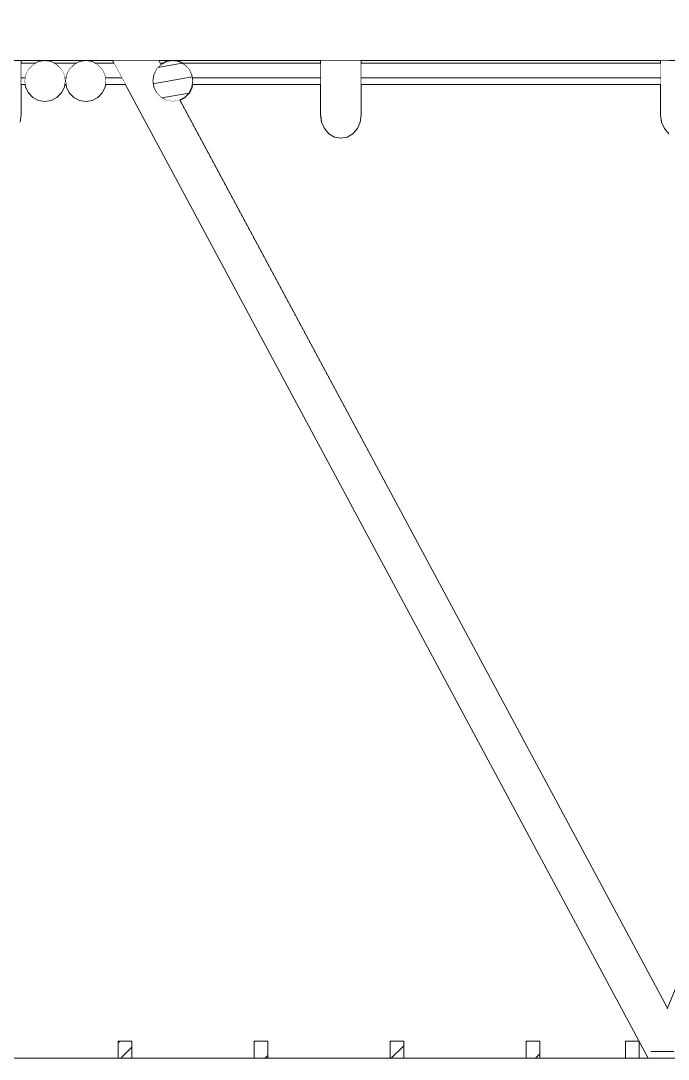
# Model space of a CAD drawing. Header units: millimetres. Extents: x -71878 to 121433, y -67383 to 83273.
# Drawn here: x 6745 to 8649, y -62705 to -59652 of the extents above; entities that cross this region are included whole.
import ezdxf

# ---------------------------------------------------------------- set-up
doc = ezdxf.new("R2010")
doc.units = ezdxf.units.MM
doc.header["$MEASUREMENT"] = 0
doc.set_wipeout_variables(frame=1)
doc.linetypes.add('Wipeout_Contour', pattern=[1000, 0, -1000])
for name, color, linetype in [('COLUMNAS', 7, 'Continuous'), ('ENTIRADO', 7, 'Continuous'), ('Vigas', 7, 'Continuous')]:
    doc.layers.add(name, color=color, linetype=linetype)
for name, color, linetype, lineweight, true_color in [('COLUMNAS_Pluma_Nº__23', 7, 'Continuous', 5, 0x646464), ('ENTIRADO_Pluma_Nº__23', 7, 'Continuous', 5, 0x646464), ('Vigas_Pluma_Nº__23', 7, 'Continuous', 5, 0x646464)]:
    doc.layers.add(name, color=color, linetype=linetype, lineweight=lineweight, true_color=true_color)
doc.layers.add('ENTIRADO_Pluma_Nº__21', color=7, linetype='Continuous', lineweight=5)
doc.layers.add('Vigas_Pluma_Nº__81', color=7, linetype='Continuous', lineweight=30)
pattern_1 = [(45, (-22368.78, -65222.4), (-79.5495, 79.5495), []), (45, (-22395.3, -65195.89), (-79.5495, 79.5495), [])]

msp = doc.modelspace()

# ---------------------------------------------------------------- hatches: boundary and pattern name
at = {"layer": 'Vigas', "linetype": 'Continuous', "lineweight": 0, "true_color": 0xffffff}
h = msp.add_hatch(dxfattribs=at)
h.set_pattern_fill('WOOD_0001', style=0, pattern_type=2)
h.set_pattern_definition([(10, (-22368.785, -65222.404), (-7.81417, 44.31635), [])])
h.paths.add_polyline_path([(7251.926, -59829.01), (7248.989, -59810.469), (7240.467, -59793.743), (7227.193, -59780.469), (7210.467, -59771.947), (7191.926, -59769.01), (7173.385, -59771.947), (7156.659, -59780.469), (7143.385, -59793.743), (7134.862, -59810.469), (7131.926, -59829.01), (7134.862, -59847.551), (7143.385, -59864.277), (7156.659, -59877.551), (7173.385, -59886.074), (7191.926, -59889.01), (7210.467, -59886.074), (7227.193, -59877.551), (7240.467, -59864.277), (7248.989, -59847.551)])

# ---------------------------------------------------------------- linework, layer by layer
at = {"layer": 'Vigas_Pluma_Nº__81', "linetype": 'Continuous', "flags": 128}
msp.add_lwpolyline([(7131.926, -59829.01), (7134.862, -59847.551), (7143.385, -59864.277), (7156.659, -59877.551), (7173.385, -59886.074), (7191.926, -59889.01), (7210.467, -59886.074), (7227.193, -59877.551), (7240.467, -59864.277), (7248.989, -59847.551), (7251.926, -59829.01), (7248.989, -59810.469), (7240.467, -59793.743), (7227.193, -59780.469), (7210.467, -59771.947), (7191.926, -59769.01), (7173.385, -59771.947), (7156.659, -59780.469), (7143.385, -59793.743), (7134.862, -59810.469)], close=True, dxfattribs=at)

# ---------------------------------------------------------------- wipeouts: each hides what was drawn before it
at = {"color": 254, "linetype": 'Wipeout_Contour', "lineweight": 0, "ltscale": 131353.913931}
msp.add_wipeout([(17919.783, -59727.551), (2038.739, -59727.551), (2038.739, -59744.277), (17919.783, -59744.277)], dxfattribs=at).dxf.layer = 'Vigas'

# ---------------------------------------------------------------- next in the draw order: wipeouts: each hides what was drawn before it
at = {"color": 254, "linetype": 'Wipeout_Contour', "lineweight": 0, "ltscale": 131366.427303}
msp.add_wipeout([(17919.783, -59709.01), (2038.739, -59709.01), (2038.739, -59727.551), (17919.783, -59727.551)], dxfattribs=at).dxf.layer = 'Vigas'
at = {"color": 254, "linetype": 'Wipeout_Contour', "lineweight": 0, "ltscale": 131331.564334}
msp.add_wipeout([(2038.739, -59766.074), (2038.739, -59769.01), (17919.783, -59769.01), (17919.783, -59766.074)], dxfattribs=at).dxf.layer = 'Vigas'

# ---------------------------------------------------------------- next in the draw order: wipeouts: each hides what was drawn before it
at = {"color": 254, "linetype": 'Wipeout_Contour', "lineweight": 0, "ltscale": 131379.625339}
msp.add_wipeout([(2038.739, -59709.01), (17919.783, -59709.01), (17919.783, -59690.469), (2038.739, -59690.469)], dxfattribs=at).dxf.layer = 'Vigas'
at = {"color": 254, "linetype": 'Wipeout_Contour', "lineweight": 0, "ltscale": 131335.604052}
msp.add_wipeout([(2038.739, -59757.551), (2038.739, -59766.074), (17919.783, -59766.074), (17919.783, -59757.551)], dxfattribs=at).dxf.layer = 'Vigas'

# ---------------------------------------------------------------- next in the draw order: wipeouts: each hides what was drawn before it
at = {"color": 254, "linetype": 'Wipeout_Contour', "lineweight": 0, "ltscale": 131392.216111}
msp.add_wipeout([(17919.783, -59673.743), (2038.739, -59673.743), (2038.739, -59690.469), (17919.783, -59690.469)], dxfattribs=at).dxf.layer = 'Vigas'
at = {"color": 254, "linetype": 'Wipeout_Contour', "lineweight": 0, "ltscale": 131343.299086}
msp.add_wipeout([(17919.783, -59744.277), (2038.739, -59744.277), (2038.739, -59757.551), (17919.783, -59757.551)], dxfattribs=at).dxf.layer = 'Vigas'

# ---------------------------------------------------------------- next in the draw order: linework, layer by layer
at = {"layer": 'Vigas_Pluma_Nº__23', "linetype": 'Continuous'}
msp.add_line((17919.783, -59769.01), (2038.739, -59769.01), dxfattribs=at)

# ---------------------------------------------------------------- next in the draw order: wipeouts: each hides what was drawn before it
at = {"color": 254, "linetype": 'Wipeout_Contour', "lineweight": 0, "ltscale": 131402.956096}
msp.add_wipeout([(17919.783, -59660.469), (2038.739, -59660.469), (2038.739, -59673.743), (17919.783, -59673.743)], dxfattribs=at).dxf.layer = 'Vigas'

# ---------------------------------------------------------------- next in the draw order: wipeouts: each hides what was drawn before it
at = {"color": 254, "linetype": 'Wipeout_Contour', "lineweight": 0, "ltscale": 153120.180406}
msp.add_wipeout([(7066.576, -59769.01), (7046.927, -59769.01), (8606.781, -62674.305), (8618.665, -62662.533), (8619.952, -62662.241)], dxfattribs=at).dxf.layer = 'COLUMNAS'
at = {"color": 254, "linetype": 'Wipeout_Contour', "lineweight": 0, "ltscale": 131410.776228}
msp.add_wipeout([(2038.739, -59651.947), (2038.739, -59660.469), (17919.783, -59660.469), (17919.783, -59651.947)], dxfattribs=at).dxf.layer = 'Vigas'
at = {"color": 254, "linetype": 'Wipeout_Contour', "lineweight": 0, "ltscale": 593576.597022}
msp.add_wipeout([(6758.778, -59810.469), (6755.841, -59829.01), (6758.778, -59847.551), (6767.3, -59864.277), (6780.574, -59877.551), (6797.3, -59886.074), (6815.841, -59889.01), (6834.382, -59886.074), (6851.109, -59877.551), (6864.382, -59864.277), (6872.905, -59847.551), (6875.841, -59829.01), (6872.905, -59810.469), (6864.382, -59793.743), (6851.109, -59780.469), (6834.382, -59771.947), (6815.841, -59769.01), (6797.3, -59771.947), (6780.574, -59780.469), (6767.3, -59793.743)], dxfattribs=at).dxf.layer = 'Vigas'

# ---------------------------------------------------------------- next in the draw order: linework, layer by layer
at = {"layer": 'Vigas_Pluma_Nº__23', "linetype": 'Continuous'}
for p, q in [((6780.574, -59780.469), (6767.3, -59793.743)), ((6797.3, -59771.947), (6780.574, -59780.469)), ((6815.841, -59769.01), (6797.3, -59771.947)), ((6834.382, -59771.947), (6815.841, -59769.01)), ((6851.109, -59780.469), (6834.382, -59771.947)), ((6864.382, -59793.743), (6851.109, -59780.469)), ((6758.778, -59810.469), (6755.841, -59829.01)), ((6767.3, -59793.743), (6758.778, -59810.469)), ((6872.905, -59810.469), (6864.382, -59793.743)), ((6875.841, -59829.01), (6872.905, -59810.469)), ((6755.841, -59829.01), (6758.778, -59847.551)), ((6872.905, -59847.551), (6875.841, -59829.01)), ((6758.778, -59847.551), (6767.3, -59864.277)), ((6767.3, -59864.277), (6780.574, -59877.551)), ((6851.109, -59877.551), (6864.382, -59864.277)), ((6864.382, -59864.277), (6872.905, -59847.551)), ((6780.574, -59877.551), (6797.3, -59886.074)), ((6797.3, -59886.074), (6815.841, -59889.01)), ((6815.841, -59889.01), (6834.382, -59886.074)), ((6834.382, -59886.074), (6851.109, -59877.551))]:
    msp.add_line(p, q, dxfattribs=at)

# ---------------------------------------------------------------- next in the draw order: wipeouts: each hides what was drawn before it
at = {"color": 254, "linetype": 'Wipeout_Contour', "lineweight": 0, "ltscale": 124392.77639}
msp.add_wipeout([(8630.778, -62682.404), (8611.129, -62682.404), (8621.867, -62702.404), (8641.515, -62702.404)], dxfattribs=at).dxf.layer = 'COLUMNAS'

# ---------------------------------------------------------------- next in the draw order: wipeouts: each hides what was drawn before it
at = {"color": 254, "linetype": 'Wipeout_Contour', "lineweight": 0, "ltscale": 246296.06573}
msp.add_wipeout([(7030.787, -59769.01), (8605.726, -62702.404), (8621.867, -62702.404), (8611.129, -62682.404), (8597.858, -62682.404), (8602.39, -62676.179), (8606.781, -62674.306), (7046.927, -59769.01)], dxfattribs=at).dxf.layer = 'COLUMNAS'
at = {"color": 254, "linetype": 'Wipeout_Contour', "lineweight": 0, "ltscale": 118417.633218}
msp.add_wipeout([(6743.231, -59769.01), (6743.231, -59949.864), (6746.167, -59928.515), (6746.167, -59769.01)], dxfattribs=at).dxf.layer = 'Vigas'
at = {"color": 254, "linetype": 'Wipeout_Contour', "lineweight": 0, "ltscale": 595936.792518}
msp.add_wipeout([(6878.778, -59810.469), (6875.841, -59829.01), (6878.778, -59847.551), (6887.3, -59864.277), (6900.574, -59877.551), (6917.3, -59886.074), (6935.841, -59889.01), (6954.382, -59886.074), (6971.109, -59877.551), (6984.382, -59864.277), (6992.905, -59847.551), (6995.841, -59829.01), (6992.905, -59810.469), (6984.382, -59793.743), (6971.109, -59780.469), (6954.382, -59771.947), (6935.841, -59769.01), (6917.3, -59771.947), (6900.574, -59780.469), (6887.3, -59793.743)], dxfattribs=at).dxf.layer = 'Vigas'

# ---------------------------------------------------------------- next in the draw order: linework, layer by layer
at = {"layer": 'Vigas_Pluma_Nº__23', "linetype": 'Continuous'}
for p, q in [((6746.167, -59769.01), (6746.167, -59928.515)), ((6900.574, -59780.469), (6887.3, -59793.743)), ((6917.3, -59771.947), (6900.574, -59780.469)), ((6935.841, -59769.01), (6917.3, -59771.947)), ((6954.382, -59771.947), (6935.841, -59769.01)), ((6971.109, -59780.469), (6954.382, -59771.947)), ((6984.382, -59793.743), (6971.109, -59780.469)), ((6878.778, -59810.469), (6875.841, -59829.01)), ((6887.3, -59793.743), (6878.778, -59810.469)), ((6992.905, -59810.469), (6984.382, -59793.743)), ((6995.841, -59829.01), (6992.905, -59810.469)), ((6875.841, -59829.01), (6878.778, -59847.551)), ((6992.905, -59847.551), (6995.841, -59829.01)), ((6878.778, -59847.551), (6887.3, -59864.277)), ((6887.3, -59864.277), (6900.574, -59877.551)), ((6971.109, -59877.551), (6984.382, -59864.277)), ((6984.382, -59864.277), (6992.905, -59847.551)), ((6900.574, -59877.551), (6917.3, -59886.074)), ((6917.3, -59886.074), (6935.841, -59889.01)), ((6935.841, -59889.01), (6954.382, -59886.074)), ((6954.382, -59886.074), (6971.109, -59877.551)), ((6746.167, -59928.515), (6743.231, -59949.864))]:
    msp.add_line(p, q, dxfattribs=at)

# ---------------------------------------------------------------- next in the draw order: wipeouts: each hides what was drawn before it
at = {"color": 254, "linetype": 'Wipeout_Contour', "lineweight": 0, "ltscale": 122096.693909}
msp.add_wipeout([(7087.809, -59769.01), (7066.576, -59769.01), (8619.952, -62662.241), (8633.479, -62647.887)], dxfattribs=at).dxf.layer = 'COLUMNAS'
at = {"color": 254, "linetype": 'Wipeout_Contour', "lineweight": 0, "ltscale": 124474.269873}
msp.add_wipeout([(8630.778, -62682.404), (8641.516, -62702.404), (8662.749, -62702.404), (8652.011, -62682.404)], dxfattribs=at).dxf.layer = 'COLUMNAS'

# ---------------------------------------------------------------- next in the draw order: wipeouts: each hides what was drawn before it
at = {"color": 254, "linetype": 'Wipeout_Contour', "lineweight": 0, "ltscale": 121933.972576}
msp.add_wipeout([(7019.734, -59769.01), (8594.674, -62702.404), (8605.726, -62702.404), (7030.787, -59769.01)], dxfattribs=at).dxf.layer = 'COLUMNAS'
at = {"color": 254, "linetype": 'Wipeout_Contour', "lineweight": 0, "ltscale": 148082.259791}
msp.add_wipeout([(6757.305, -59819.767), (6746.167, -59819.767), (6746.167, -59839.597), (6757.518, -59839.597), (6755.841, -59829.01)], dxfattribs=at).dxf.layer = 'ENTIRADO'
at = {"color": 254, "linetype": 'Wipeout_Contour', "lineweight": 0, "ltscale": 89209.479125}
msp.add_wipeout([(6874.165, -59839.597), (6877.518, -59839.597), (6875.841, -59829.01)], dxfattribs=at).dxf.layer = 'ENTIRADO'

# ---------------------------------------------------------------- next in the draw order: linework, layer by layer
at = {"layer": 'ENTIRADO_Pluma_Nº__23', "linetype": 'Continuous'}
msp.add_line((6746.167, -59839.597), (6757.518, -59839.597), dxfattribs=at)

# ---------------------------------------------------------------- next in the draw order: wipeouts: each hides what was drawn before it
at = {"color": 254, "linetype": 'Wipeout_Contour', "lineweight": 0, "ltscale": 302156.617889}
msp.add_wipeout([(7108.549, -59769.01), (7087.809, -59769.01), (8633.479, -62647.887), (8641.689, -62624.55), (7170.653, -59884.682), (7156.659, -59877.551), (7143.385, -59864.277), (7134.862, -59847.551), (7131.926, -59829.01), (7133.939, -59816.3)], dxfattribs=at).dxf.layer = 'COLUMNAS'
at = {"color": 254, "linetype": 'Wipeout_Contour', "lineweight": 0, "ltscale": 207433.760145}
msp.add_wipeout([(6746.167, -59776.344), (6746.167, -59819.766), (6757.306, -59819.766), (6758.778, -59810.469), (6767.3, -59793.743), (6780.574, -59780.469), (6788.671, -59776.344)], dxfattribs=at).dxf.layer = 'ENTIRADO'
at = {"color": 254, "linetype": 'Wipeout_Contour', "lineweight": 0, "ltscale": 89216.852683}
msp.add_wipeout([(6874.378, -59819.767), (6875.841, -59829.01), (6877.305, -59819.767)], dxfattribs=at).dxf.layer = 'ENTIRADO'

# ---------------------------------------------------------------- next in the draw order: linework, layer by layer
at = {"layer": 'ENTIRADO_Pluma_Nº__23', "linetype": 'Continuous'}
for p, q in [((6746.167, -59776.344), (6788.671, -59776.344)), ((6746.167, -59819.767), (6757.306, -59819.767)), ((6874.165, -59839.597), (6877.518, -59839.597))]:
    msp.add_line(p, q, dxfattribs=at)

# ---------------------------------------------------------------- next in the draw order: wipeouts: each hides what was drawn before it
at = {"color": 254, "linetype": 'Wipeout_Contour', "lineweight": 0, "ltscale": 149967.37472}
msp.add_wipeout([(7108.549, -59769.01), (7133.939, -59816.3), (7134.862, -59810.469), (7141.758, -59796.936), (7126.765, -59769.01)], dxfattribs=at).dxf.layer = 'COLUMNAS'
at = {"color": 254, "linetype": 'Wipeout_Contour', "lineweight": 0, "ltscale": 183441.292385}
msp.add_wipeout([(7170.653, -59884.682), (8641.689, -62624.55), (8643.229, -62602.42), (8644.57, -62595.988), (7191.125, -59888.883), (7173.385, -59886.074)], dxfattribs=at).dxf.layer = 'COLUMNAS'
at = {"color": 254, "linetype": 'Wipeout_Contour', "lineweight": 0, "ltscale": 297437.907126}
msp.add_wipeout([(6843.012, -59776.344), (6851.109, -59780.469), (6864.383, -59793.743), (6872.905, -59810.469), (6874.377, -59819.766), (6877.306, -59819.766), (6878.778, -59810.469), (6887.3, -59793.743), (6900.574, -59780.469), (6908.671, -59776.344)], dxfattribs=at).dxf.layer = 'ENTIRADO'

# ---------------------------------------------------------------- next in the draw order: linework, layer by layer
at = {"layer": 'ENTIRADO_Pluma_Nº__23', "linetype": 'Continuous'}
for p, q in [((6843.012, -59776.344), (6908.671, -59776.344)), ((6874.377, -59819.767), (6877.306, -59819.767))]:
    msp.add_line(p, q, dxfattribs=at)

# ---------------------------------------------------------------- next in the draw order: wipeouts: each hides what was drawn before it
at = {"color": 254, "linetype": 'Wipeout_Contour', "lineweight": 0, "ltscale": 150031.893859}
msp.add_wipeout([(7126.765, -59769.01), (7141.758, -59796.936), (7143.385, -59793.743), (7150.261, -59786.867), (7140.674, -59769.01)], dxfattribs=at).dxf.layer = 'COLUMNAS'
at = {"color": 254, "linetype": 'Wipeout_Contour', "lineweight": 0, "ltscale": 152377.907452}
msp.add_wipeout([(7191.926, -59889.01), (7191.125, -59888.883), (8644.57, -62595.988), (8645.661, -62572.114), (7204.069, -59887.087)], dxfattribs=at).dxf.layer = 'COLUMNAS'

# ---------------------------------------------------------------- next in the draw order: wipeouts: each hides what was drawn before it
at = {"color": 254, "linetype": 'Wipeout_Contour', "lineweight": 0, "ltscale": 120063.095399}
msp.add_wipeout([(7140.674, -59769.01), (7150.261, -59786.867), (7155.623, -59781.505), (7148.914, -59769.01)], dxfattribs=at).dxf.layer = 'COLUMNAS'
at = {"color": 254, "linetype": 'Wipeout_Contour', "lineweight": 0, "ltscale": 183549.272859}
msp.add_wipeout([(7204.069, -59887.087), (8645.661, -62572.114), (8645.466, -62570.763), (8646.483, -62558.298), (7211.487, -59885.554), (7210.467, -59886.074)], dxfattribs=at).dxf.layer = 'COLUMNAS'

# ---------------------------------------------------------------- next in the draw order: wipeouts: each hides what was drawn before it
at = {"color": 254, "linetype": 'Wipeout_Contour', "lineweight": 0, "ltscale": 150102.824517}
msp.add_wipeout([(7148.914, -59769.01), (7155.623, -59781.505), (7156.659, -59780.469), (7156.795, -59780.4), (7150.68, -59769.01)], dxfattribs=at).dxf.layer = 'COLUMNAS'
at = {"color": 254, "linetype": 'Wipeout_Contour', "lineweight": 0, "ltscale": 153505.407121}
msp.add_wipeout([(7211.487, -59885.554), (8646.483, -62558.298), (8646.161, -62557.191), (8646.806, -62555.611), (7212.873, -59884.848)], dxfattribs=at).dxf.layer = 'COLUMNAS'

# ---------------------------------------------------------------- next in the draw order: wipeouts: each hides what was drawn before it
at = {"color": 254, "linetype": 'Wipeout_Contour', "lineweight": 0, "ltscale": 121902.422696}
msp.add_wipeout([(7019.734, -59769.01), (7014.852, -59769.01), (8589.791, -62702.404), (8594.674, -62702.404)], dxfattribs=at).dxf.layer = 'COLUMNAS'

# ---------------------------------------------------------------- next in the draw order: linework, layer by layer
at = {"layer": 'COLUMNAS_Pluma_Nº__23', "linetype": 'Continuous'}
for p, q in [((8589.792, -62702.404), (7014.852, -59769.01)), ((7156.795, -59780.4), (7150.68, -59769.01)), ((8646.806, -62555.611), (7212.873, -59884.848))]:
    msp.add_line(p, q, dxfattribs=at)
at = {"layer": 'ENTIRADO_Pluma_Nº__21', "linetype": 'Continuous'}
for p, q in [((7071.203, -62652.404), (7031.203, -62652.404)), ((7471.203, -62652.404), (7431.203, -62652.404)), ((7871.203, -62652.404), (7831.203, -62652.404)), ((8271.203, -62652.404), (8231.203, -62652.404)), ((8562.946, -62652.404), (8522.946, -62652.404))]:
    msp.add_line(p, q, dxfattribs=at)

# ---------------------------------------------------------------- next in the draw order: wipeouts: each hides what was drawn before it
at = {"color": 254, "linetype": 'Wipeout_Contour', "lineweight": 0, "ltscale": 158618.252172}
msp.add_wipeout([(8645.466, -62570.763), (9790.336, -59769.01), (9785.485, -59769.01), (8646.161, -62557.191), (8646.483, -62558.298)], dxfattribs=at).dxf.layer = 'COLUMNAS'
at = {"color": 254, "linetype": 'Wipeout_Contour', "lineweight": 0, "ltscale": 93218.943971}
msp.add_wipeout([(8597.858, -62682.404), (8599.846, -62682.404), (8602.39, -62676.179)], dxfattribs=at).dxf.layer = 'COLUMNAS'
at = {"color": 254, "linetype": 'Wipeout_Contour', "lineweight": 0, "ltscale": 90076.266392}
msp.add_wipeout([(7164.756, -59776.344), (7154.617, -59776.344), (7156.795, -59780.4)], dxfattribs=at).dxf.layer = 'ENTIRADO'
at = {"color": 254, "linetype": 'Wipeout_Contour', "lineweight": 0, "ltscale": 149377.652695}
msp.add_wipeout([(6995.841, -59829.01), (6994.165, -59839.597), (7052.75, -59839.597), (7042.103, -59819.767), (6994.378, -59819.767)], dxfattribs=at).dxf.layer = 'ENTIRADO'
at = {"color": 254, "linetype": 'Wipeout_Contour', "lineweight": 0, "ltscale": 121892.497577}
msp.add_wipeout([(7626.167, -59769.01), (7626.167, -59928.515), (7629.104, -59949.864), (7629.104, -59769.01)], dxfattribs=at).dxf.layer = 'Vigas'
at = {"color": 254, "linetype": 'Wipeout_Contour', "lineweight": 0, "ltscale": 122323.881005}
msp.add_wipeout([(7734.708, -59769.01), (7734.708, -59969.123), (7743.231, -59949.864), (7743.231, -59769.01)], dxfattribs=at).dxf.layer = 'Vigas'
at = {"color": 254, "linetype": 'Wipeout_Contour', "lineweight": 0, "ltscale": 129579.534955}
msp.add_wipeout([(16584.026, -62702.404), (3263.42, -62702.404), (3263.42, -62705.341), (16584.026, -62705.341)], dxfattribs=at).dxf.layer = 'Vigas'

# ---------------------------------------------------------------- next in the draw order: hatches: boundary and pattern name
at = {"layer": 'ENTIRADO', "linetype": 'Continuous', "lineweight": 0, "true_color": 0xffffff}
h = msp.add_hatch(dxfattribs=at)
h.set_pattern_fill('STEEL_0001', style=0, pattern_type=2)
h.set_pattern_definition(pattern_1)
h.paths.add_polyline_path([(7031.203, -62652.404), (7031.203, -62702.404), (7071.203, -62702.404), (7071.203, -62652.404)])
h = msp.add_hatch(dxfattribs=at)
h.set_pattern_fill('STEEL_0001', style=0, pattern_type=2)
h.set_pattern_definition(pattern_1)
h.paths.add_polyline_path([(7431.203, -62652.404), (7431.203, -62702.404), (7471.203, -62702.404), (7471.203, -62652.404)])
h = msp.add_hatch(dxfattribs=at)
h.set_pattern_fill('STEEL_0001', style=0, pattern_type=2)
h.set_pattern_definition(pattern_1)
h.paths.add_polyline_path([(7831.203, -62652.404), (7831.203, -62702.404), (7871.203, -62702.404), (7871.203, -62652.404)])
h = msp.add_hatch(dxfattribs=at)
h.set_pattern_fill('STEEL_0001', style=0, pattern_type=2)
h.set_pattern_definition(pattern_1)
h.paths.add_polyline_path([(8231.203, -62652.404), (8231.203, -62702.404), (8271.203, -62702.404), (8271.203, -62652.404)])

# ---------------------------------------------------------------- next in the draw order: linework, layer by layer
at = {"layer": 'ENTIRADO_Pluma_Nº__21', "linetype": 'Continuous'}
for p, q in [((7031.203, -62652.404), (7031.203, -62702.404)), ((7071.203, -62652.404), (7071.203, -62702.404)), ((7431.203, -62652.404), (7431.203, -62702.404)), ((7471.203, -62652.404), (7471.203, -62702.404)), ((7831.203, -62652.404), (7831.203, -62702.404)), ((7871.203, -62652.404), (7871.203, -62702.404)), ((8231.203, -62652.404), (8231.203, -62702.404)), ((8271.203, -62652.404), (8271.203, -62702.404)), ((8522.946, -62652.404), (8522.946, -62702.404)), ((8562.946, -62652.404), (8562.946, -62702.404)), ((7071.203, -62702.404), (7031.203, -62702.404)), ((7471.203, -62702.404), (7431.203, -62702.404)), ((7871.203, -62702.404), (7831.203, -62702.404)), ((8271.203, -62702.404), (8231.203, -62702.404)), ((8562.946, -62702.404), (8522.946, -62702.404))]:
    msp.add_line(p, q, dxfattribs=at)
at = {"layer": 'ENTIRADO_Pluma_Nº__23', "linetype": 'Continuous'}
for p, q in [((7154.617, -59776.344), (7164.755, -59776.344)), ((6994.165, -59839.597), (7052.75, -59839.597))]:
    msp.add_line(p, q, dxfattribs=at)
at = {"layer": 'Vigas_Pluma_Nº__23', "linetype": 'Continuous'}
for p, q in [((7031.203, -62702.404), (6671.203, -62702.404)), ((7431.203, -62702.404), (7071.203, -62702.404)), ((7831.203, -62702.404), (7471.203, -62702.404)), ((8231.203, -62702.404), (7871.203, -62702.404)), ((8522.946, -62702.404), (8271.203, -62702.404)), ((8736.424, -62702.404), (8562.946, -62702.404))]:
    msp.add_line(p, q, dxfattribs=at)

# ---------------------------------------------------------------- next in the draw order: wipeouts: each hides what was drawn before it
at = {"color": 254, "linetype": 'Wipeout_Contour', "lineweight": 0, "ltscale": 352764.491769}
msp.add_wipeout([(8644.57, -62595.988), (8643.229, -62602.42), (9775.965, -59830.362), (9775.751, -59829.01), (9778.687, -59810.469), (9787.21, -59793.743), (9793.498, -59787.455), (9801.035, -59769.01), (9790.337, -59769.01), (8645.466, -62570.763), (8645.661, -62572.114)], dxfattribs=at).dxf.layer = 'COLUMNAS'
at = {"color": 254, "linetype": 'Wipeout_Contour', "lineweight": 0, "ltscale": 155405.130259}
msp.add_wipeout([(8602.39, -62676.179), (8599.846, -62682.404), (8610.545, -62682.404), (8618.665, -62662.533), (8606.781, -62674.306)], dxfattribs=at).dxf.layer = 'COLUMNAS'
at = {"color": 254, "linetype": 'Wipeout_Contour', "lineweight": 0, "ltscale": 209028.299057}
msp.add_wipeout([(6963.012, -59776.344), (6971.109, -59780.469), (6984.382, -59793.743), (6992.905, -59810.469), (6994.377, -59819.766), (7042.103, -59819.766), (7018.789, -59776.344)], dxfattribs=at).dxf.layer = 'ENTIRADO'
at = {"color": 254, "linetype": 'Wipeout_Contour', "lineweight": 0, "ltscale": 121908.023195}
msp.add_wipeout([(7629.104, -59769.01), (7629.104, -59949.864), (7637.626, -59969.123), (7637.626, -59769.01)], dxfattribs=at).dxf.layer = 'Vigas'
at = {"color": 254, "linetype": 'Wipeout_Contour', "lineweight": 0, "ltscale": 122275.016794}
msp.add_wipeout([(7721.434, -59984.407), (7734.708, -59969.123), (7734.708, -59769.01), (7721.434, -59769.01)], dxfattribs=at).dxf.layer = 'Vigas'

# ---------------------------------------------------------------- next in the draw order: linework, layer by layer
at = {"layer": 'ENTIRADO_Pluma_Nº__23', "linetype": 'Continuous'}
for p, q in [((6963.012, -59776.344), (7018.789, -59776.344)), ((6994.377, -59819.767), (7042.103, -59819.767))]:
    msp.add_line(p, q, dxfattribs=at)

# ---------------------------------------------------------------- next in the draw order: wipeouts: each hides what was drawn before it
at = {"color": 254, "linetype": 'Wipeout_Contour', "lineweight": 0, "ltscale": 315505.038685}
msp.add_wipeout([(8610.545, -62682.404), (8626.043, -62682.404), (9781.879, -59853.816), (9778.687, -59847.551), (9775.965, -59830.362), (8643.229, -62602.42), (8641.689, -62624.55), (8633.479, -62647.887), (8619.952, -62662.241), (8618.665, -62662.533)], dxfattribs=at).dxf.layer = 'COLUMNAS'
at = {"color": 254, "linetype": 'Wipeout_Contour', "lineweight": 0, "ltscale": 122211.631142}
msp.add_wipeout([(7704.708, -59769.01), (7704.708, -59994.221), (7721.434, -59984.407), (7721.434, -59769.01)], dxfattribs=at).dxf.layer = 'Vigas'
at = {"color": 254, "linetype": 'Wipeout_Contour', "lineweight": 0, "ltscale": 122353.453343}
msp.add_wipeout([(7743.231, -59949.864), (7746.167, -59928.515), (7746.167, -59769.01), (7743.231, -59769.01)], dxfattribs=at).dxf.layer = 'Vigas'

# ---------------------------------------------------------------- next in the draw order: linework, layer by layer
at = {"layer": 'COLUMNAS_Pluma_Nº__23', "linetype": 'Continuous'}
for p, q in [((8597.853, -62682.404), (8599.846, -62682.404)), ((8599.846, -62682.404), (8610.545, -62682.404))]:
    msp.add_line(p, q, dxfattribs=at)
at = {"layer": 'Vigas_Pluma_Nº__23', "linetype": 'Continuous'}
for p, q in [((7746.167, -59769.01), (7746.167, -59928.515)), ((7746.167, -59928.515), (7743.231, -59949.864)), ((7743.231, -59949.864), (7734.708, -59969.123)), ((7734.708, -59969.123), (7721.434, -59984.407))]:
    msp.add_line(p, q, dxfattribs=at)

# ---------------------------------------------------------------- next in the draw order: wipeouts: each hides what was drawn before it
at = {"color": 254, "linetype": 'Wipeout_Contour', "lineweight": 0, "ltscale": 160015.628396}
msp.add_wipeout([(9781.879, -59853.816), (8626.043, -62682.404), (8644.824, -62682.404), (9793.724, -59870.791), (9787.21, -59864.277)], dxfattribs=at).dxf.layer = 'COLUMNAS'
at = {"color": 254, "linetype": 'Wipeout_Contour', "lineweight": 0, "ltscale": 122139.918318}
msp.add_wipeout([(7686.167, -59997.602), (7704.708, -59994.221), (7704.708, -59769.01), (7686.167, -59769.01)], dxfattribs=at).dxf.layer = 'Vigas'

# ---------------------------------------------------------------- next in the draw order: linework, layer by layer
at = {"layer": 'COLUMNAS_Pluma_Nº__23', "linetype": 'Continuous'}
msp.add_line((8610.545, -62682.404), (8626.043, -62682.404), dxfattribs=at)
at = {"layer": 'Vigas_Pluma_Nº__23', "linetype": 'Continuous'}
msp.add_line((7721.434, -59984.407), (7704.708, -59994.221), dxfattribs=at)

# ---------------------------------------------------------------- next in the draw order: wipeouts: each hides what was drawn before it
at = {"color": 254, "linetype": 'Wipeout_Contour', "lineweight": 0, "ltscale": 355620.101337}
msp.add_wipeout([(9793.724, -59870.791), (8644.824, -62682.404), (8665.05, -62682.404), (9777.493, -59960.008), (9775.751, -59949.01), (9778.687, -59930.469), (9787.21, -59913.743), (9800.484, -59900.469), (9802.174, -59899.608), (9809.343, -59882.065), (9800.484, -59877.551)], dxfattribs=at).dxf.layer = 'COLUMNAS'
at = {"color": 254, "linetype": 'Wipeout_Contour', "lineweight": 0, "ltscale": 122066.89863}
msp.add_wipeout([(7667.626, -59994.221), (7686.167, -59997.602), (7686.167, -59769.01), (7667.626, -59769.01)], dxfattribs=at).dxf.layer = 'Vigas'
at = {"color": 254, "linetype": 'Wipeout_Contour', "lineweight": 0, "ltscale": 125831.898233}
msp.add_wipeout([(8629.104, -59769.01), (8626.167, -59769.01), (8626.167, -59928.515), (8629.104, -59949.864)], dxfattribs=at).dxf.layer = 'Vigas'

# ---------------------------------------------------------------- next in the draw order: linework, layer by layer
at = {"layer": 'COLUMNAS_Pluma_Nº__23', "linetype": 'Continuous'}
for p, q in [((8646.16, -62557.192), (9785.485, -59769.01)), ((8626.043, -62682.404), (8644.824, -62682.404)), ((8644.824, -62682.404), (8665.05, -62682.404))]:
    msp.add_line(p, q, dxfattribs=at)
at = {"layer": 'Vigas_Pluma_Nº__23', "linetype": 'Continuous'}
msp.add_line((7704.708, -59994.221), (7686.167, -59997.602), dxfattribs=at)

# ---------------------------------------------------------------- next in the draw order: wipeouts: each hides what was drawn before it
at = {"color": 254, "linetype": 'Wipeout_Contour', "lineweight": 0, "ltscale": 121999.723661}
msp.add_wipeout([(7650.9, -59984.407), (7667.626, -59994.221), (7667.626, -59769.01), (7650.9, -59769.01)], dxfattribs=at).dxf.layer = 'Vigas'

# ---------------------------------------------------------------- next in the draw order: linework, layer by layer
at = {"layer": 'Vigas_Pluma_Nº__23', "linetype": 'Continuous'}
msp.add_line((7686.167, -59997.602), (7667.626, -59994.221), dxfattribs=at)

# ---------------------------------------------------------------- next in the draw order: wipeouts: each hides what was drawn before it
at = {"color": 254, "linetype": 'Wipeout_Contour', "lineweight": 0, "ltscale": 121944.974428}
msp.add_wipeout([(7637.626, -59969.123), (7650.9, -59984.407), (7650.9, -59769.01), (7637.626, -59769.01)], dxfattribs=at).dxf.layer = 'Vigas'
at = {"color": 254, "linetype": 'Wipeout_Contour', "lineweight": 0, "ltscale": 125847.666583}
msp.add_wipeout([(8629.104, -59769.01), (8629.104, -59949.864), (8637.626, -59969.123), (8637.626, -59769.01)], dxfattribs=at).dxf.layer = 'Vigas'

# ---------------------------------------------------------------- next in the draw order: linework, layer by layer
at = {"layer": 'Vigas_Pluma_Nº__23', "linetype": 'Continuous'}
for p, q in [((7626.167, -59769.01), (7626.167, -59928.515)), ((7629.104, -59949.864), (7626.167, -59928.515)), ((7637.626, -59969.123), (7629.104, -59949.864)), ((7650.9, -59984.407), (7637.626, -59969.123)), ((7667.626, -59994.221), (7650.9, -59984.407))]:
    msp.add_line(p, q, dxfattribs=at)

# ---------------------------------------------------------------- next in the draw order: wipeouts: each hides what was drawn before it
at = {"color": 254, "linetype": 'Wipeout_Contour', "lineweight": 0, "ltscale": 125884.846754}
msp.add_wipeout([(8650.9, -59769.01), (8637.626, -59769.01), (8637.626, -59969.123), (8650.9, -59984.407)], dxfattribs=at).dxf.layer = 'Vigas'

# ---------------------------------------------------------------- next in the draw order: linework, layer by layer
at = {"layer": 'Vigas_Pluma_Nº__23', "linetype": 'Continuous'}
for p, q in [((8626.167, -59769.01), (8626.167, -59928.515)), ((8629.104, -59949.864), (8626.167, -59928.515)), ((8637.626, -59969.123), (8629.104, -59949.864)), ((8650.9, -59984.407), (8637.626, -59969.123))]:
    msp.add_line(p, q, dxfattribs=at)

# ---------------------------------------------------------------- next in the draw order: wipeouts: each hides what was drawn before it
at = {"color": 254, "linetype": 'Wipeout_Contour', "lineweight": 0, "ltscale": 151272.085006}
msp.add_wipeout([(7250.249, -59839.597), (7626.167, -59839.597), (7626.167, -59819.767), (7250.462, -59819.767), (7251.926, -59829.01)], dxfattribs=at).dxf.layer = 'ENTIRADO'

# ---------------------------------------------------------------- next in the draw order: linework, layer by layer
at = {"layer": 'ENTIRADO_Pluma_Nº__23', "linetype": 'Continuous'}
msp.add_line((7250.249, -59839.597), (7626.167, -59839.597), dxfattribs=at)

# ---------------------------------------------------------------- next in the draw order: wipeouts: each hides what was drawn before it
at = {"color": 254, "linetype": 'Wipeout_Contour', "lineweight": 0, "ltscale": 211460.22597}
msp.add_wipeout([(7626.167, -59776.344), (7219.096, -59776.344), (7227.193, -59780.469), (7240.467, -59793.743), (7248.989, -59810.469), (7250.462, -59819.766), (7626.167, -59819.766)], dxfattribs=at).dxf.layer = 'ENTIRADO'
at = {"color": 254, "linetype": 'Wipeout_Contour', "lineweight": 0, "ltscale": 124109.1403}
msp.add_wipeout([(7746.167, -59819.767), (7746.167, -59839.597), (8626.167, -59839.597), (8626.167, -59819.767)], dxfattribs=at).dxf.layer = 'ENTIRADO'

# ---------------------------------------------------------------- next in the draw order: linework, layer by layer
at = {"layer": 'ENTIRADO_Pluma_Nº__23', "linetype": 'Continuous'}
for p, q in [((7219.096, -59776.344), (7626.167, -59776.344)), ((7250.462, -59819.767), (7626.167, -59819.767)), ((7746.167, -59839.597), (8626.167, -59839.597))]:
    msp.add_line(p, q, dxfattribs=at)

# ---------------------------------------------------------------- next in the draw order: wipeouts: each hides what was drawn before it
at = {"color": 254, "linetype": 'Wipeout_Contour', "lineweight": 0, "ltscale": 124131.218143}
msp.add_wipeout([(7746.167, -59819.766), (8626.167, -59819.766), (8626.167, -59776.344), (7746.167, -59776.344)], dxfattribs=at).dxf.layer = 'ENTIRADO'

# ---------------------------------------------------------------- next in the draw order: linework, layer by layer
at = {"layer": 'ENTIRADO_Pluma_Nº__23', "linetype": 'Continuous'}
for p, q in [((7746.167, -59776.344), (8626.167, -59776.344)), ((7746.167, -59819.767), (8626.167, -59819.767))]:
    msp.add_line(p, q, dxfattribs=at)

doc.saveas('drawing.dxf')
